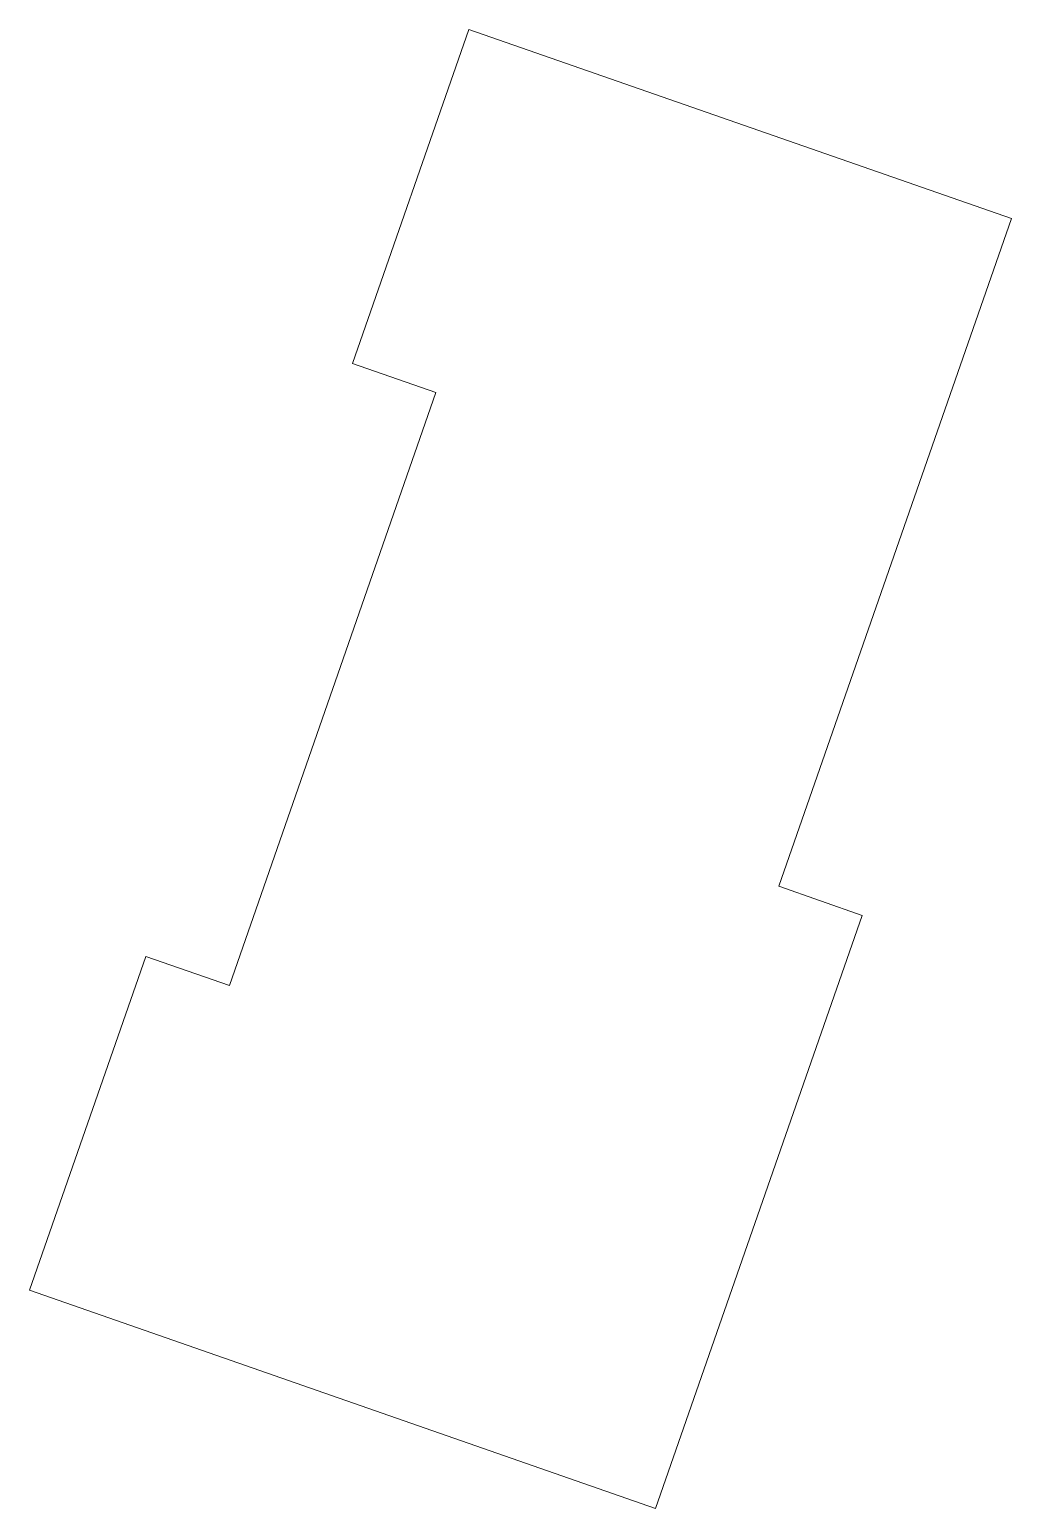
# Model space of a CAD drawing. Header units: inches. Extents: x 4.61 to 6, y 12.93 to 15.02.
import ezdxf

# ---------------------------------------------------------------- set-up
doc = ezdxf.new("R2010")
doc.units = ezdxf.units.IN
doc.header["$MEASUREMENT"] = 0

msp = doc.modelspace()

# ---------------------------------------------------------------- linework, layer by layer
at = {"color": 7, "linetype": 'Continuous', "lineweight": 15}
for p, q in [((5.0686, 14.5475), (5.2331, 15.0196)), ((6.0003, 14.7523), (5.2331, 15.0196)), ((6.0003, 14.7523), (5.6713, 13.808)), ((5.1866, 14.5063), (5.0686, 14.5475)), ((4.8944, 13.6677), (5.1866, 14.5063)), ((5.6713, 13.808), (5.7894, 13.7669)), ((5.4972, 12.9282), (5.7894, 13.7669)), ((4.6119, 13.2367), (4.7764, 13.7088)), ((4.7764, 13.7088), (4.8944, 13.6677)), ((5.4972, 12.9282), (4.6119, 13.2367))]:
    msp.add_line(p, q, dxfattribs=at)

doc.saveas('drawing.dxf')
